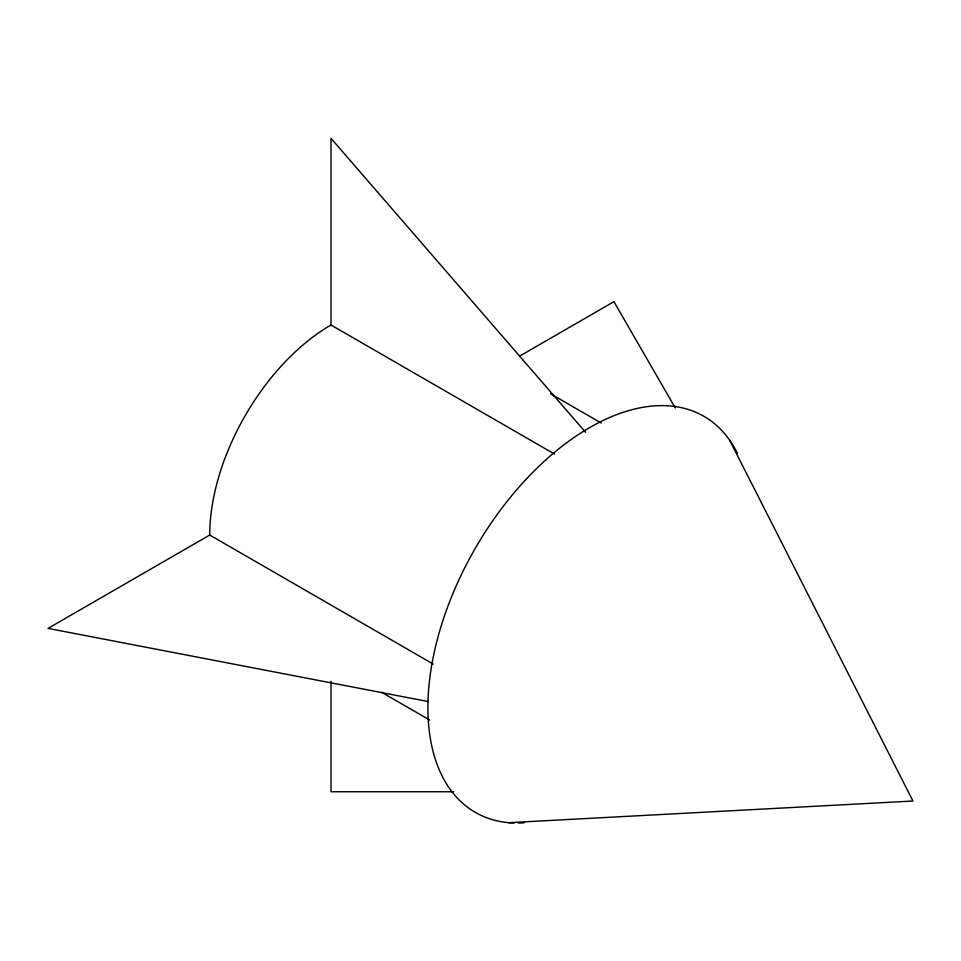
<?xml version="1.0" encoding="UTF-8"?>
<svg xmlns="http://www.w3.org/2000/svg" width="961" height="961" viewBox="0 0 961 961"><rect width="100%" height="100%" fill="white"/><g stroke="black" fill="none" stroke-linecap="round" stroke-linejoin="round"><path stroke-width="1.44" d="M585.549 432.258L330.992 138.312L330.992 325.01A171.49 99.007 -60 0 0 209.726 535.037L48.05 628.386L428.414 701.59M519.517 356.195L613.935 301.67L675.307 407.981M508.753 822.688L912.95 801.018L729.603 440.138M453.748 791.744L330.992 791.744L330.992 681.217M550.581 393.794L601.262 423.056M330.992 325.01L554.497 454.048M209.726 535.037L433.243 664.087M381.697 692.316L429.771 720.077M514.195 823.012A228.646 132.017 -60 0 1 479.215 541.632A228.646 132.017 -60 0 1 737.411 453.364M524.093 822.832A228.646 132.017 -60 0 1 518.387 823.048"/></g></svg>
